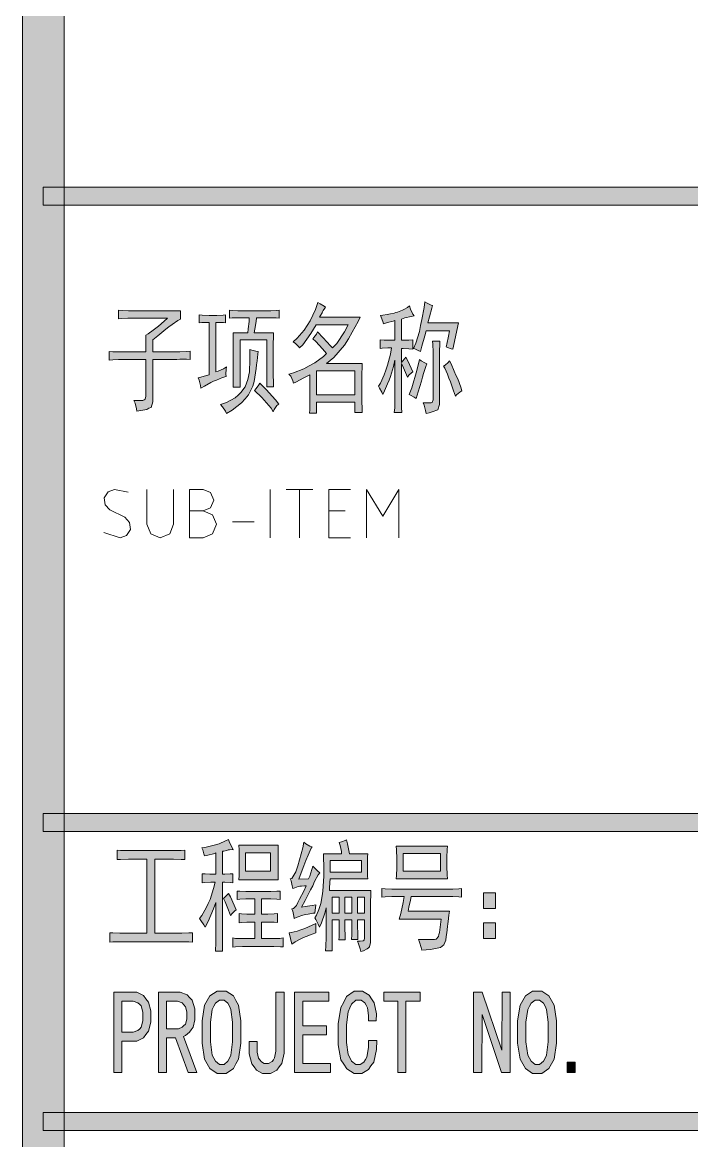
# Model space of a CAD drawing. Header units: millimetres. Extents: x -30643 to 86172, y -19411 to 63186.
# Drawn here: x 77279 to 79478, y -11204 to -7528 of the extents above; entities that cross this region are included whole.
import ezdxf

# ---------------------------------------------------------------- set-up
doc = ezdxf.new("R2010")
doc.units = ezdxf.units.MM

msp = doc.modelspace()

# ---------------------------------------------------------------- hatches: boundary and pattern name
h = msp.add_hatch(color=0)
h.dxf.hatch_style = 2
h.paths.add_polyline_path([(77415.8, -17443.9), (77278.6, -17443.9), (77278.6, 61219), (77415.8, 61219)])
h = msp.add_hatch(color=0)
h.dxf.hatch_style = 2
h.paths.add_polyline_path([(77346.8, -8128.6), (77346.8, -8069.5), (84204.9, -8069.5), (84204.9, -8128.6)])
h = msp.add_hatch(color=0)
h.paths.add_polyline_path([(78275, -8463.5), (78272.2, -8467.1), (78267.2, -8474.8), (78265.1, -8479), (78263.7, -8482.5), (78258.8, -8491.7), (78255.3, -8497.3), (78389, -8497.3), (78381.9, -8511.4), (78362.2, -8546.6), (78350.3, -8567.7), (78337.6, -8588.8), (78301.7, -8629.6), (78278.5, -8648.6), (78395.3, -8648.6), (78395.3, -8659.9), (78394.6, -8683.8), (78394.6, -8696.5), (78394.6, -8759.8), (78394.6, -8773.2), (78395.3, -8798.5), (78395.3, -8810.4), (78371.4, -8810.4), (78371.4, -8776.7), (78245.4, -8776.7), (78245.4, -8811.9), (78222.2, -8811.9), (78222.9, -8801.3), (78222.9, -8776.7), (78222.9, -8762.6), (78222.9, -8685.9), (78203.9, -8696.5), (78177.2, -8710.5), (78170.1, -8713.3), (78167.3, -8705.6), (78160.3, -8690.8), (78154.6, -8683.8), (78170.1, -8680.3), (78203.2, -8666.2), (78221.5, -8656.3), (78239.8, -8646.5), (78267.9, -8626.1), (78277.8, -8616.2), (78265.1, -8600.8), (78242.6, -8576.8), (78232.8, -8568.4), (78236.3, -8563.5), (78244.7, -8552.2), (78248.9, -8545.2), (78267.2, -8564.9), (78291.2, -8591.6), (78297.5, -8597.9), (78311.6, -8583.2), (78337.6, -8545.2), (78349.6, -8521.9), (78244, -8521.9), (78226.4, -8550.1), (78199.7, -8587.4), (78189.8, -8597.9), (78186.3, -8593), (78175.8, -8583.2), (78168.7, -8577.5), (78182.1, -8566.3), (78204.6, -8539.5), (78214.5, -8524.1), (78224.3, -8509.3), (78241.9, -8471.3), (78249.6, -8448.1), (78257.4, -8453), (78270, -8460.7)])
h.paths.add_polyline_path([(78371.4, -8752), (78371.4, -8673.2), (78245.4, -8673.2), (78245.4, -8752)])
h = msp.add_hatch(color=0)
h.dxf.hatch_style = 2
h.paths.add_polyline_path([(78626.8, -8458.6), (78624, -8467.1), (78616.3, -8495.9), (78610.6, -8515.6), (78712, -8515.6), (78693, -8602.2), (78687.3, -8600.8), (78676.1, -8596.5), (78671.1, -8594.4), (78673.3, -8585.3), (78678.9, -8559.2), (78681.7, -8542.3), (78605, -8542.3), (78600.8, -8558.5), (78591.6, -8592.3), (78586.7, -8609.9), (78579.7, -8606.4), (78568.4, -8600.8), (78563.5, -8599.3), (78571.2, -8581.8), (78583.2, -8543.8), (78587.4, -8524.1), (78591.6, -8504.3), (78598.7, -8465.6), (78601.5, -8446.6), (78609.2, -8450.9), (78621.9, -8457.2)])
h = msp.add_hatch(color=0)
h.dxf.hatch_style = 2
h.paths.add_polyline_path([(77644.5, -8770.3), (77657.8, -8771), (77674.7, -8770.3), (77678.3, -8768.2), (77681.8, -8766.1), (77684.6, -8756.3), (77684.6, -8748.5), (77684.6, -8635.9), (77603, -8635.9), (77594.5, -8635.9), (77575.5, -8636.6), (77564.3, -8638), (77564.3, -8609.9), (77575.5, -8610.6), (77594.5, -8611.3), (77603, -8611.3), (77684.6, -8611.3), (77684.6, -8599.3), (77684.6, -8571.2), (77683.9, -8555.7), (77691.6, -8551.5), (77708.5, -8539.5), (77717, -8532.5), (77725.4, -8526.2), (77744.4, -8510), (77755.7, -8500.1), (77637.4, -8500.1), (77625.5, -8500.1), (77603.7, -8500.8), (77594.5, -8502.2), (77594.5, -8474.1), (77606.5, -8474.8), (77626.9, -8475.5), (77635.3, -8475.5), (77798.6, -8475.5), (77798.6, -8503.6), (77789.4, -8507.9), (77770.4, -8520.5), (77759.9, -8528.3), (77750, -8536), (77724, -8557.8), (77707.8, -8571.2), (77707.8, -8611.3), (77785.9, -8611.3), (77795.8, -8611.3), (77817.6, -8609.9), (77829.5, -8608.5), (77829.5, -8635.9), (77817.6, -8635.2), (77795.8, -8635.2), (77785.9, -8635.9), (77707.8, -8635.9), (77707.8, -8759.8), (77707.8, -8775.3), (77701.5, -8793.6), (77694.4, -8796.4), (77688.1, -8799.9), (77668.4, -8804.1), (77655, -8806.2), (77653.6, -8797.8), (77648.7, -8779.5)])
h = msp.add_hatch(color=0)
h.dxf.hatch_style = 2
h.paths.add_polyline_path([(77947.8, -8691.5), (77936.5, -8695.7), (77916.1, -8703.5), (77906.9, -8707.7), (77897.8, -8711.9), (77877.4, -8723.2), (77865.4, -8730.2), (77864, -8721.1), (77859.8, -8704.2), (77856.3, -8696.5), (77865.4, -8694.3), (77883.7, -8688.7), (77892.2, -8685.9), (77892.2, -8514.2), (77884.4, -8514.2), (77868.2, -8514.9), (77859.8, -8515.6), (77859.8, -8489.6), (77869.7, -8490.3), (77892.2, -8491), (77904.8, -8491), (77917.5, -8491), (77938.6, -8490.3), (77946.4, -8489.6), (77946.4, -8515.6), (77940, -8514.9), (77923.8, -8514.2), (77914, -8514.2), (77914, -8676), (77921.7, -8673.9), (77939.3, -8666.2), (77949.2, -8660.6), (77947.8, -8668.3), (77947.1, -8683.8)])
h = msp.add_hatch(color=0)
h.dxf.hatch_style = 2
h.paths.add_polyline_path([(78085.7, -8475.5), (78094.8, -8475.5), (78113.1, -8474.8), (78122.3, -8474.1), (78122.3, -8500.1), (78113.1, -8499.4), (78094.8, -8498.7), (78085.7, -8498.7), (78048.4, -8498.7), (78047, -8511.4), (78042.8, -8536), (78039.9, -8548), (78104, -8548), (78103.3, -8559.9), (78102.6, -8585.3), (78102.6, -8599.3), (78102.6, -8676), (78102.6, -8686.6), (78103.3, -8711.2), (78104, -8726), (78082.2, -8726), (78082.2, -8571.2), (77994.2, -8571.2), (77994.2, -8727.4), (77971, -8727.4), (77971.7, -8713.3), (77971.7, -8688.7), (77971.7, -8678.2), (77971.7, -8599.3), (77971.7, -8587.4), (77971.7, -8562), (77971, -8548), (78019.5, -8548), (78020.9, -8535.3), (78023.8, -8510.7), (78023.8, -8498.7), (77994.9, -8498.7), (77986.5, -8498.7), (77968.2, -8499.4), (77959, -8500.1), (77959, -8474.1), (77968.2, -8474.8), (77986.5, -8475.5), (77994.9, -8475.5)])
h = msp.add_hatch(color=0)
h.dxf.hatch_style = 2
h.paths.add_polyline_path([(78448.8, -8723.9), (78455.1, -8713.3), (78467.1, -8686.6), (78473.4, -8671.1), (78479, -8654.9), (78488.2, -8618.3), (78491.7, -8597.9), (78479.7, -8597.9), (78460.7, -8598.6), (78454.4, -8599.3), (78454.4, -8571.2), (78467.1, -8571.9), (78491.7, -8572.6), (78503, -8572.6), (78503, -8507.9), (78497.3, -8510), (78478.3, -8514.9), (78465, -8519.1), (78462.9, -8510.7), (78457.9, -8496.6), (78455.8, -8491), (78463.6, -8490.3), (78476.9, -8488.2), (78482.6, -8487.5), (78488.2, -8486.1), (78500.2, -8483.2), (78505.8, -8481.8), (78511.4, -8480.4), (78522.7, -8476.2), (78527.6, -8474.1), (78532.5, -8472), (78544.5, -8464.9), (78550.8, -8460), (78554.3, -8470.6), (78562.1, -8486.8), (78565.6, -8492.4), (78555.7, -8494.5), (78535.3, -8499.4), (78524.1, -8503.6), (78524.1, -8572.6), (78530.4, -8572.6), (78548.7, -8571.9), (78561.4, -8571.2), (78561.4, -8602.2), (78548.7, -8600.8), (78530.4, -8599.3), (78524.1, -8599.3), (78524.1, -8645.8), (78527.6, -8641.6), (78535.3, -8633.1), (78538.9, -8628.2), (78545.2, -8640.2), (78555.7, -8664.1), (78561.4, -8676), (78557.1, -8679.6), (78548.7, -8688), (78543.8, -8693.6), (78538.1, -8678.2), (78528.3, -8655.6), (78524.1, -8648.6), (78524.1, -8762.6), (78524.1, -8770.3), (78524.8, -8794.3), (78525.5, -8810.4), (78500.9, -8810.4), (78502.3, -8795), (78503, -8771), (78503, -8762.6), (78503, -8638), (78498, -8659.2), (78488.2, -8692.2), (78484, -8704.2), (78479, -8715.5), (78468.5, -8738.7), (78462.9, -8750.6), (78459.3, -8743.6), (78452.3, -8730.2)])
h = msp.add_hatch(color=0)
h.dxf.hatch_style = 2
h.paths.add_polyline_path([(78650, -8576.1), (78650, -8583.9), (78649.3, -8610.6), (78649.3, -8630.3), (78649.3, -8768.9), (78649.3, -8783.7), (78643.7, -8801.3), (78637.4, -8803.4), (78631.7, -8806.2), (78615.6, -8811.2), (78605, -8814), (78603.6, -8803.4), (78598.7, -8785.8), (78595.9, -8778.1), (78605.7, -8778.8), (78619.1, -8778.8), (78621.9, -8778.1), (78625.4, -8777.4), (78628.2, -8768.2), (78628.2, -8759.8), (78628.2, -8630.3), (78628.2, -8612), (78627.5, -8585.3), (78626.8, -8576.1)])
h = msp.add_hatch(color=0)
h.dxf.hatch_style = 2
h.paths.add_polyline_path([(78053.3, -8609.9), (78051.9, -8619), (78049.8, -8640.9), (78048.4, -8653.5), (78047, -8665.5), (78042.8, -8693.6), (78039.9, -8708.4), (78036.4, -8723.9), (78021.6, -8752), (78010.4, -8765.4), (77998.4, -8778.1), (77968.2, -8802), (77949.2, -8814), (77945.7, -8806.2), (77936.5, -8791.4), (77930.2, -8784.4), (77949.2, -8777.4), (77978, -8761.9), (77987.9, -8753.4), (77997, -8745), (78011.1, -8725.3), (78015.3, -8713.3), (78019.5, -8702.1), (78024.5, -8676.7), (78025.2, -8663.4), (78025.9, -8650), (78026.6, -8619.8), (78026.6, -8603.6), (78032.2, -8605.7), (78045.6, -8608.5)])
h = msp.add_hatch(color=0)
h.dxf.hatch_style = 2
h.paths.add_polyline_path([(78607.8, -8650), (78604.3, -8659.2), (78597.3, -8681.7), (78593.7, -8694.3), (78590.2, -8707), (78579.7, -8742.2), (78572.6, -8764), (78565.6, -8759.8), (78554.3, -8752.7), (78549.4, -8750.6), (78558.6, -8728.8), (78575.4, -8671.8), (78583.2, -8635.9), (78588.8, -8640.2), (78600.8, -8647.2)])
h = msp.add_hatch(color=0)
h.dxf.hatch_style = 2
h.paths.add_polyline_path([(78682.4, -8640.9), (78687.3, -8650.7), (78697.9, -8673.9), (78703.5, -8687.3), (78709.1, -8700), (78719, -8726.7), (78723.2, -8739.4), (78716.2, -8743.6), (78705.6, -8752), (78701.4, -8756.3), (78695.8, -8739.4), (78685.2, -8709.8), (78680.3, -8697.2), (78676.1, -8684.5), (78666.9, -8664.8), (78662.7, -8657.7), (78668.3, -8654.2), (78678.2, -8645.8)])
h = msp.add_hatch(color=0)
h.dxf.hatch_style = 2
h.paths.add_polyline_path([(78058.9, -8713.3), (78079.3, -8734.5), (78110.3, -8768.9), (78121.6, -8783), (78115.2, -8787.2), (78106.1, -8799.9), (78102.6, -8807.6), (78096.2, -8795.7), (78066, -8761.2), (78041.4, -8738), (78047, -8730.9), (78056.1, -8719)])
h = msp.add_hatch(color=0)
h.dxf.hatch_style = 2
h.paths.add_polyline_path([(84204.9, -10128.4), (84204.9, -10187.5), (77346.8, -10187.5), (77346.8, -10128.4)])
h = msp.add_hatch(color=0)
h.dxf.hatch_style = 2
h.paths.add_polyline_path([(77868.2, -10241), (77878.1, -10239.6), (77900.6, -10234.7), (77913.3, -10231.2), (77925.2, -10227.7), (77946.4, -10218.5), (77955.5, -10213.6), (77959, -10223.4), (77967.5, -10240.3), (77971.7, -10247.4), (77967.5, -10246.7), (77959, -10247.4), (77954.8, -10248.1), (77950.6, -10249.5), (77940.7, -10251.6), (77935.8, -10252.3), (77935.8, -10327.6), (77943.5, -10327.6), (77961.1, -10326.9), (77970.3, -10326.2), (77970.3, -10355.7), (77961.1, -10355), (77943.5, -10353.6), (77935.8, -10353.6), (77935.8, -10489.4), (77935.8, -10507), (77936.5, -10552.1), (77936.5, -10580.9), (77913.3, -10580.9), (77914, -10552.1), (77914.7, -10507.7), (77914.7, -10491.5), (77914.7, -10420.5), (77906.9, -10441.6), (77888.7, -10483.1), (77878.8, -10502.1), (77874.6, -10494.4), (77865.4, -10480.3), (77860.5, -10473.9), (77868.2, -10463.4), (77883, -10438.8), (77889.4, -10424.7), (77895.7, -10411.3), (77906.9, -10375.4), (77912.6, -10353.6), (77897.8, -10353.6), (77876.7, -10355), (77869.7, -10355.7), (77869.7, -10326.2), (77879.5, -10326.9), (77894.3, -10327.6), (77898.5, -10327.6), (77914.7, -10327.6), (77914.7, -10257.9), (77906.9, -10260.7), (77887.9, -10265), (77876.7, -10267.8), (77874.6, -10260.7), (77871.1, -10247.4)])
h = msp.add_hatch(color=0)
h.paths.add_polyline_path([(78343.9, -10215), (78346.7, -10227.7), (78351, -10250.2), (78353.8, -10261.4), (78413.6, -10261.4), (78412.9, -10270.6), (78412.2, -10291.7), (78412.2, -10303), (78412.2, -10314.2), (78412.9, -10334.6), (78413.6, -10343.1), (78289.8, -10343.1), (78289, -10355), (78288.3, -10374), (78287.6, -10381.8), (78424.2, -10381.8), (78423.4, -10393.7), (78422.7, -10420.5), (78422.7, -10433.8), (78422.7, -10540.8), (78422.7, -10552.1), (78419.2, -10566.8), (78415.7, -10569.6), (78411.5, -10573.2), (78399.5, -10579.5), (78390.4, -10582.3), (78389, -10573.2), (78383.3, -10556.3), (78379.8, -10548.5), (78388.3, -10548.5), (78398.1, -10547.1), (78401.6, -10545), (78403, -10536.6), (78403, -10529.5), (78403, -10477.5), (78379.8, -10477.5), (78379.8, -10494.4), (78380.5, -10526.7), (78381.2, -10542.2), (78360.1, -10542.2), (78360.8, -10526.7), (78361.5, -10494.4), (78361.5, -10477.5), (78338.3, -10477.5), (78338.3, -10501.4), (78339, -10534.5), (78339.7, -10543.6), (78318.6, -10543.6), (78319.3, -10534.5), (78320, -10501.4), (78320, -10477.5), (78296.8, -10477.5), (78296.8, -10579.5), (78275, -10579.5), (78275.7, -10564.7), (78277.1, -10535.9), (78277.1, -10521.8), (78277.1, -10438.8), (78272.2, -10455.6), (78261.6, -10487.3), (78255.3, -10502.1), (78251, -10492.2), (78243.3, -10476.8), (78239.8, -10471.1), (78245.4, -10462), (78253.2, -10443.7), (78256, -10433.8), (78259.5, -10424.7), (78263.7, -10399.4), (78265.8, -10383.2), (78267.2, -10367), (78269.3, -10334.6), (78269.3, -10318.4), (78269.3, -10302.2), (78268.6, -10273.4), (78267.9, -10261.4), (78327.7, -10261.4), (78327, -10253), (78322.8, -10234), (78320, -10224.1), (78327.7, -10222), (78339.7, -10217.1)])
h.paths.add_polyline_path([(78393.2, -10321.2), (78393.2, -10283.2), (78289.8, -10283.2), (78289.8, -10321.2)])
h.paths.add_polyline_path([(78361.5, -10455.6), (78361.5, -10403.6), (78338.3, -10403.6), (78338.3, -10455.6)])
h.paths.add_polyline_path([(78403, -10455.6), (78403, -10403.6), (78379.8, -10403.6), (78379.8, -10455.6)])
h.paths.add_polyline_path([(78320, -10455.6), (78320, -10403.6), (78296.8, -10403.6), (78296.8, -10455.6)])
h = msp.add_hatch(color=0)
h.dxf.hatch_style = 2
h.paths.add_polyline_path([(77760.6, -10250.2), (77774.7, -10250.2), (77800, -10249.5), (77812, -10248.8), (77812, -10279.7), (77800, -10279), (77774.7, -10278.3), (77760.6, -10278.3), (77713.4, -10278.3), (77713.4, -10521.8), (77788.7, -10521.8), (77802.1, -10521.8), (77826, -10521.1), (77837.3, -10520.4), (77837.3, -10551.3), (77826, -10550.6), (77802.8, -10549.9), (77789.4, -10549.9), (77610, -10549.9), (77597.3, -10549.9), (77575.5, -10550.6), (77566.4, -10551.3), (77566.4, -10520.4), (77576.2, -10521.1), (77598.7, -10521.8), (77611.4, -10521.8), (77688.1, -10521.8), (77688.1, -10278.3), (77641.7, -10278.3), (77626.9, -10278.3), (77600.8, -10279), (77589.6, -10279.7), (77589.6, -10248.8), (77600.8, -10249.5), (77626.9, -10250.2), (77641.7, -10250.2)])
h = msp.add_hatch(color=0)
h.paths.add_polyline_path([(78119.5, -10231.9), (78118.8, -10248.8), (78118.8, -10279.7), (78118.8, -10293.8), (78118.8, -10307.2), (78118.8, -10333.2), (78119.5, -10345.9), (77990, -10345.9), (77990.7, -10331.8), (77991.4, -10303.7), (77991.4, -10290.3), (77991.4, -10277.6), (77990.7, -10248.1), (77990, -10231.9)])
h.paths.add_polyline_path([(78094.1, -10318.4), (78094.1, -10257.9), (78011.8, -10257.9), (78011.8, -10318.4)])
h = msp.add_hatch(color=0)
h.dxf.hatch_style = 2
h.paths.add_polyline_path([(78230.6, -10238.2), (78227.1, -10242.4), (78217.3, -10265), (78210.2, -10283.2), (78203.9, -10300.8), (78191.9, -10331.8), (78187, -10344.5), (78219.4, -10343.1), (78222.9, -10333.9), (78229.9, -10312.8), (78233.5, -10301.5), (78238.4, -10307.2), (78249.6, -10317.7), (78256, -10323.4), (78251, -10329.7), (78239.1, -10351.5), (78232.8, -10365.6), (78225.7, -10379.7), (78207.4, -10414.8), (78196.2, -10435.9), (78208.1, -10433.8), (78231.3, -10430.3), (78242.6, -10428.2), (78239.8, -10455.6), (78233.5, -10456.4), (78217.3, -10459.2), (78208.8, -10460.6), (78200.4, -10462), (78181.4, -10469), (78171.5, -10473.9), (78170.8, -10465.5), (78167.3, -10449.3), (78164.5, -10441.6), (78169.4, -10440.9), (78179.3, -10430.3), (78184.2, -10420.5), (78189.8, -10409.9), (78203.2, -10383.2), (78210.9, -10366.3), (78206, -10366.3), (78195.5, -10367), (78190.5, -10367.7), (78184.9, -10368.4), (78173.6, -10372.6), (78167.3, -10375.4), (78165.2, -10366.3), (78161.7, -10350.1), (78158.9, -10343.1), (78164.5, -10341.7), (78177.2, -10320.5), (78183.5, -10300.8), (78189.8, -10281.1), (78199.7, -10241.7), (78203.2, -10222.7), (78210.2, -10228.4), (78223.6, -10236.1)])
h = msp.add_hatch(color=0)
h.paths.add_polyline_path([(78675.4, -10235.4), (78674.7, -10246.7), (78674, -10272.7), (78674, -10287.5), (78674, -10302.2), (78674.7, -10329.7), (78675.4, -10343.1), (78507.2, -10343.1), (78507.9, -10332.5), (78508.6, -10307.2), (78508.6, -10292.4), (78508.6, -10276.9), (78507.9, -10248.1), (78507.2, -10235.4)])
h.paths.add_polyline_path([(78652.1, -10318.4), (78652.1, -10260), (78530.4, -10260), (78530.4, -10318.4)])
h = msp.add_hatch(color=0)
h.dxf.hatch_style = 2
h.paths.add_polyline_path([(77956.2, -10390.9), (77962.5, -10402.2), (77974.5, -10429.6), (77980.8, -10445.1), (77977.3, -10447.9), (77968.2, -10457.1), (77962.5, -10463.4), (77956.2, -10446.5), (77944.9, -10419.1), (77939.3, -10407.8), (77942.8, -10404.3), (77951.3, -10395.8)])
h = msp.add_hatch(color=0)
h.dxf.hatch_style = 2
h.paths.add_polyline_path([(78086.4, -10384.6), (78095.5, -10384.6), (78115.2, -10383.9), (78125.8, -10383.2), (78125.8, -10411.3), (78115.2, -10409.9), (78095.5, -10409.2), (78086.4, -10409.2), (78063.9, -10409.2), (78063.9, -10459.2), (78076.5, -10459.2), (78085.7, -10459.2), (78106.1, -10457.8), (78117.3, -10457.1), (78117.3, -10486.6), (78106.1, -10485.9), (78087.1, -10485.2), (78080.1, -10485.2), (78063.9, -10485.2), (78063.9, -10539.4), (78092, -10539.4), (78102.6, -10539.4), (78124.4, -10538.7), (78135.6, -10537.3), (78135.6, -10566.8), (78126.5, -10566.1), (78104.7, -10565.4), (78092, -10565.4), (78014.6, -10565.4), (78001.9, -10565.4), (77979.4, -10566.8), (77970.3, -10568.2), (77970.3, -10537.3), (77979.4, -10538.7), (78001.9, -10539.4), (78014.6, -10539.4), (78042.1, -10539.4), (78042.1, -10485.2), (78025.9, -10485.2), (78016.7, -10485.2), (77999.1, -10486.6), (77991.4, -10488), (77991.4, -10457.1), (77999.1, -10457.8), (78016.7, -10459.2), (78025.9, -10459.2), (78042.1, -10459.2), (78042.1, -10409.2), (78023.8, -10409.2), (78013.2, -10409.2), (77993.5, -10409.9), (77984.4, -10411.3), (77984.4, -10383.2), (77993.5, -10383.9), (78013.2, -10384.6), (78023.8, -10384.6)])
h = msp.add_hatch(color=0)
h.dxf.hatch_style = 2
h.paths.add_polyline_path([(78682.4, -10376.8), (78693, -10376.8), (78712.7, -10376.1), (78721.8, -10375.4), (78721.8, -10403.6), (78712.7, -10402.2), (78693, -10401.5), (78682.4, -10401.5), (78555.7, -10401.5), (78553.6, -10412.7), (78548.7, -10436.6), (78545.9, -10449.3), (78682.4, -10449.3), (78680.3, -10462), (78678.2, -10483.1), (78676.8, -10491.5), (78676.1, -10500), (78673.3, -10520.4), (78671.8, -10532.4), (78670.4, -10544.3), (78663.4, -10560.5), (78657.8, -10564.7), (78652.8, -10568.9), (78619.8, -10575.3), (78591.6, -10577.4), (78589.5, -10568.9), (78583.9, -10551.3), (78580.4, -10542.2), (78601.5, -10542.9), (78627.5, -10542.9), (78633.1, -10542.2), (78638.8, -10541.5), (78645.8, -10533.1), (78647.2, -10526), (78649.3, -10519), (78652.8, -10493.6), (78654.3, -10476.1), (78517, -10476.1), (78522, -10457.1), (78529.7, -10420.5), (78533.2, -10401.5), (78505.1, -10401.5), (78493.1, -10401.5), (78470.6, -10402.2), (78460, -10403.6), (78460, -10375.4), (78470.6, -10376.1), (78493.1, -10376.8), (78505.1, -10376.8)])
h = msp.add_hatch(color=0)
h.dxf.hatch_style = 2
h.paths.add_polyline_path([(78794.3, -10389.5), (78833, -10389.5), (78833, -10440.2), (78794.3, -10440.2)])
h = msp.add_hatch(color=0)
h.dxf.hatch_style = 2
h.paths.add_polyline_path([(78243.3, -10489.4), (78242.6, -10497.9), (78242.6, -10513.4), (78243.3, -10520.4), (78231.3, -10524.6), (78210.9, -10532.4), (78202.5, -10535.9), (78194, -10540.1), (78175.1, -10550.6), (78164.5, -10557.7), (78155.3, -10520.4), (78162.4, -10519.7), (78182.1, -10514.8), (78194, -10510.5), (78206.7, -10506.3), (78231.3, -10495.8)])
h = msp.add_hatch(color=0)
h.dxf.hatch_style = 2
h.paths.add_polyline_path([(78794.3, -10488), (78833, -10488), (78833, -10539.4), (78794.3, -10539.4)])
h = msp.add_hatch(color=0)
h.paths.add_polyline_path([(77700.8, -10796.2), (77700.8, -10814.5), (77693, -10844.1), (77684.6, -10854.6), (77676.8, -10865.2), (77654.3, -10876.4), (77639.6, -10876.4), (77605.8, -10876.4), (77605.8, -10979.9), (77579, -10979.9), (77579, -10716), (77639.6, -10716), (77654.3, -10716), (77676.8, -10726.6), (77684.6, -10737.1), (77693, -10748.4), (77700.8, -10777.2)])
h.paths.add_polyline_path([(77674, -10796.2), (77674, -10781.5), (77669.1, -10761), (77664.2, -10756.1), (77658.5, -10750.5), (77643.1, -10744.9), (77632.5, -10744.9), (77605.8, -10744.9), (77605.8, -10846.9), (77632.5, -10846.9), (77643.1, -10846.9), (77658.5, -10841.3), (77664.2, -10836.3), (77669.1, -10830.7), (77674, -10810.3)])
h = msp.add_hatch(color=0)
h.paths.add_polyline_path([(77851.4, -10979.9), (77823.9, -10979.9), (77781.7, -10865.2), (77752.1, -10865.2), (77752.1, -10979.9), (77725.4, -10979.9), (77725.4, -10716), (77783.1, -10716), (77797.2, -10716), (77819.7, -10724.5), (77828.1, -10733.6), (77836.6, -10742), (77845.7, -10770.9), (77845.7, -10791.3), (77845.7, -10806.8), (77840.1, -10830.7), (77833.8, -10839.2), (77828.1, -10847.6), (77814.8, -10858.2), (77807.7, -10861)])
h.paths.add_polyline_path([(77819, -10791.3), (77819, -10780.7), (77814.1, -10763.9), (77809.1, -10757.5), (77804.2, -10751.2), (77788, -10744.9), (77777.5, -10744.9), (77752.1, -10744.9), (77752.1, -10836.3), (77784.5, -10836.3), (77791.5, -10836.3), (77803.5, -10830.7), (77808.4, -10825.8), (77814.1, -10820.9), (77819, -10804)])
h = msp.add_hatch(color=0)
h.paths.add_polyline_path([(77997, -10846.9), (77997, -10882.8), (77988.6, -10935.6), (77980.1, -10951), (77972.4, -10966.5), (77948.5, -10982.7), (77933.7, -10982.7), (77918.2, -10982.7), (77895, -10966.5), (77885.8, -10951), (77877.4, -10935.6), (77869, -10882.8), (77869, -10846.9), (77869, -10810.3), (77877.4, -10758.9), (77885.8, -10743.5), (77895, -10728), (77918.2, -10712.5), (77933.7, -10712.5), (77948.5, -10712.5), (77972.4, -10728), (77980.1, -10743.5), (77988.6, -10758.9), (77997, -10810.3)])
h.paths.add_polyline_path([(77969.6, -10846.9), (77969.6, -10814.5), (77963.9, -10772.3), (77959, -10761.7), (77954.1, -10751.9), (77941.4, -10742), (77933.7, -10742), (77925.9, -10742), (77913.3, -10751.9), (77907.7, -10761.7), (77902, -10772.3), (77896.4, -10814.5), (77896.4, -10846.9), (77896.4, -10879.3), (77902, -10922.2), (77907.7, -10932.7), (77913.3, -10942.6), (77925.9, -10953.2), (77933.7, -10953.2), (77941.4, -10953.2), (77954.1, -10942.6), (77959, -10932.7), (77963.9, -10922.2), (77969.6, -10879.3)])
h = msp.add_hatch(color=0)
h.dxf.hatch_style = 2
h.paths.add_polyline_path([(78138.5, -10891.9), (78138.5, -10915.9), (78130.7, -10950.3), (78123, -10960.9), (78115.2, -10972.1), (78094.1, -10982.7), (78080.8, -10982.7), (78068.1, -10982.7), (78048.4, -10972.1), (78039.9, -10961.6), (78032.2, -10951.7), (78023.8, -10918), (78023.8, -10894.7), (78023.8, -10877.9), (78050.5, -10877.9), (78050.5, -10899.7), (78050.5, -10913), (78054.7, -10932.7), (78058.9, -10938.4), (78063.9, -10944.7), (78073.7, -10950.3), (78079.3, -10950.3), (78087.8, -10950.3), (78099.8, -10944), (78104, -10937.7), (78107.5, -10932), (78111.7, -10909.5), (78111.7, -10893.3), (78111.7, -10716), (78138.5, -10716)])
h = msp.add_hatch(color=0)
h.dxf.hatch_style = 2
h.paths.add_polyline_path([(78291.2, -10979.9), (78172.9, -10979.9), (78172.9, -10716), (78285.5, -10716), (78285.5, -10744.9), (78199.7, -10744.9), (78199.7, -10826.5), (78278.5, -10826.5), (78278.5, -10856), (78199.7, -10856), (78199.7, -10950.3), (78291.2, -10950.3)])
h = msp.add_hatch(color=0)
h.dxf.hatch_style = 2
h.paths.add_polyline_path([(78443.2, -10874.3), (78442.4, -10903.9), (78433.3, -10945.4), (78424.2, -10958.1), (78415.7, -10970), (78394.6, -10982.7), (78382.6, -10982.7), (78368.6, -10982.7), (78345.3, -10967.9), (78335.5, -10952.4), (78325.6, -10937.7), (78315.8, -10889.1), (78315.8, -10856), (78315.8, -10820.2), (78324.9, -10766), (78334.8, -10748.4), (78343.9, -10730.1), (78368.6, -10712.5), (78384, -10712.5), (78396.7, -10712.5), (78417.8, -10725.2), (78426.3, -10737.8), (78434.7, -10750.5), (78442.4, -10786.4), (78441.7, -10809.6), (78416.4, -10809.6), (78416.4, -10792.7), (78412.2, -10767.4), (78408, -10758.9), (78404.4, -10750.5), (78391.8, -10742), (78384, -10742), (78374.9, -10742), (78360.1, -10754.7), (78354.5, -10767.4), (78348.9, -10780), (78343.2, -10823), (78343.2, -10853.2), (78343.2, -10880.7), (78348.9, -10920.1), (78354.5, -10930.6), (78360.1, -10941.9), (78374.2, -10953.2), (78382.6, -10953.2), (78389, -10953.2), (78400.9, -10945.4), (78405.9, -10937), (78410.8, -10929.2), (78416.4, -10897.6), (78416.4, -10874.3)])
h = msp.add_hatch(color=0)
h.dxf.hatch_style = 2
h.paths.add_polyline_path([(78585.3, -10744.9), (78538.9, -10744.9), (78538.9, -10979.9), (78512.1, -10979.9), (78512.1, -10744.9), (78466.4, -10744.9), (78466.4, -10716), (78585.3, -10716)])
h = msp.add_hatch(color=0)
h.dxf.hatch_style = 2
h.paths.add_polyline_path([(78881.5, -10979.9), (78852.7, -10979.9), (78789.4, -10788.5), (78788, -10979.9), (78761.2, -10979.9), (78761.2, -10716), (78790.1, -10716), (78854.1, -10906.7), (78854.8, -10716), (78881.5, -10716)])
h = msp.add_hatch(color=0)
h.paths.add_polyline_path([(79034.2, -10846.9), (79034.2, -10882.8), (79025.8, -10935.6), (79017.4, -10951), (79008.9, -10966.5), (78985.7, -10982.7), (78970.9, -10982.7), (78955.4, -10982.7), (78932.2, -10966.5), (78923.1, -10951), (78914.6, -10935.6), (78906.2, -10882.8), (78906.2, -10846.9), (78906.2, -10810.3), (78914.6, -10758.9), (78923.1, -10743.5), (78932.2, -10728), (78955.4, -10712.5), (78970.9, -10712.5), (78985.7, -10712.5), (79008.9, -10728), (79017.4, -10743.5), (79025.8, -10758.9), (79034.2, -10810.3)])
h.paths.add_polyline_path([(79006.8, -10846.9), (79006.8, -10814.5), (79001.2, -10772.3), (78996.2, -10761.7), (78991.3, -10751.9), (78977.9, -10742), (78970.9, -10742), (78963.2, -10742), (78950.5, -10751.9), (78944.9, -10761.7), (78939.2, -10772.3), (78933.6, -10814.5), (78933.6, -10846.9), (78933.6, -10879.3), (78939.2, -10922.2), (78944.9, -10932.7), (78950.5, -10942.6), (78963.2, -10953.2), (78970.9, -10953.2), (78977.9, -10953.2), (78991.3, -10942.6), (78996.2, -10932.7), (79001.2, -10922.2), (79006.8, -10879.3)])
h = msp.add_hatch(color=0)
h.dxf.hatch_style = 2
h.paths.add_polyline_path([(79095.5, -10979.9), (79069.4, -10979.9), (79069.4, -10945.4), (79095.5, -10945.4)])
h = msp.add_hatch(color=0)
h.dxf.hatch_style = 2
h.paths.add_polyline_path([(84204.9, -11110.8), (84204.9, -11169.9), (77346.8, -11169.9), (77346.8, -11110.8)])

# ---------------------------------------------------------------- linework, layer by layer
at = {"color": 0, "lineweight": 0}
for points in [[(77415.8, -17443.9), (77278.6, -17443.9), (77278.6, 61219), (77415.8, 61219)], [(77346.8, -8128.6), (77346.8, -8069.5), (84204.9, -8069.5), (84204.9, -8128.6)], [(78275, -8463.5), (78272.2, -8467.1), (78267.2, -8474.8), (78265.1, -8479), (78263.7, -8482.5), (78258.8, -8491.7), (78255.3, -8497.3), (78389, -8497.3), (78381.9, -8511.4), (78362.2, -8546.6), (78350.3, -8567.7), (78337.6, -8588.8), (78301.7, -8629.6), (78278.5, -8648.6), (78395.3, -8648.6), (78395.3, -8659.9), (78394.6, -8683.8), (78394.6, -8696.5), (78394.6, -8759.8), (78394.6, -8773.2), (78395.3, -8798.5), (78395.3, -8810.4), (78371.4, -8810.4), (78371.4, -8776.7), (78245.4, -8776.7), (78245.4, -8811.9), (78222.2, -8811.9), (78222.9, -8801.3), (78222.9, -8776.7), (78222.9, -8762.6), (78222.9, -8685.9), (78203.9, -8696.5), (78177.2, -8710.5), (78170.1, -8713.3), (78167.3, -8705.6), (78160.3, -8690.8), (78154.6, -8683.8), (78170.1, -8680.3), (78203.2, -8666.2), (78221.5, -8656.3), (78239.8, -8646.5), (78267.9, -8626.1), (78277.8, -8616.2), (78265.1, -8600.8), (78242.6, -8576.8), (78232.8, -8568.4), (78236.3, -8563.5), (78244.7, -8552.2), (78248.9, -8545.2), (78267.2, -8564.9), (78291.2, -8591.6), (78297.5, -8597.9), (78311.6, -8583.2), (78337.6, -8545.2), (78349.6, -8521.9), (78244, -8521.9), (78226.4, -8550.1), (78199.7, -8587.4), (78189.8, -8597.9), (78186.3, -8593), (78175.8, -8583.2), (78168.7, -8577.5), (78182.1, -8566.3), (78204.6, -8539.5), (78214.5, -8524.1), (78224.3, -8509.3), (78241.9, -8471.3), (78249.6, -8448.1), (78257.4, -8453), (78270, -8460.7)], [(78626.8, -8458.6), (78624, -8467.1), (78616.3, -8495.9), (78610.6, -8515.6), (78712, -8515.6), (78693, -8602.2), (78687.3, -8600.8), (78676.1, -8596.5), (78671.1, -8594.4), (78673.3, -8585.3), (78678.9, -8559.2), (78681.7, -8542.3), (78605, -8542.3), (78600.8, -8558.5), (78591.6, -8592.3), (78586.7, -8609.9), (78579.7, -8606.4), (78568.4, -8600.8), (78563.5, -8599.3), (78571.2, -8581.8), (78583.2, -8543.8), (78587.4, -8524.1), (78591.6, -8504.3), (78598.7, -8465.6), (78601.5, -8446.6), (78609.2, -8450.9), (78621.9, -8457.2)], [(77644.5, -8770.3), (77657.8, -8771), (77674.7, -8770.3), (77678.3, -8768.2), (77681.8, -8766.1), (77684.6, -8756.3), (77684.6, -8748.5), (77684.6, -8635.9), (77603, -8635.9), (77594.5, -8635.9), (77575.5, -8636.6), (77564.3, -8638), (77564.3, -8609.9), (77575.5, -8610.6), (77594.5, -8611.3), (77603, -8611.3), (77684.6, -8611.3), (77684.6, -8599.3), (77684.6, -8571.2), (77683.9, -8555.7), (77691.6, -8551.5), (77708.5, -8539.5), (77717, -8532.5), (77725.4, -8526.2), (77744.4, -8510), (77755.7, -8500.1), (77637.4, -8500.1), (77625.5, -8500.1), (77603.7, -8500.8), (77594.5, -8502.2), (77594.5, -8474.1), (77606.5, -8474.8), (77626.9, -8475.5), (77635.3, -8475.5), (77798.6, -8475.5), (77798.6, -8503.6), (77789.4, -8507.9), (77770.4, -8520.5), (77759.9, -8528.3), (77750, -8536), (77724, -8557.8), (77707.8, -8571.2), (77707.8, -8611.3), (77785.9, -8611.3), (77795.8, -8611.3), (77817.6, -8609.9), (77829.5, -8608.5), (77829.5, -8635.9), (77817.6, -8635.2), (77795.8, -8635.2), (77785.9, -8635.9), (77707.8, -8635.9), (77707.8, -8759.8), (77707.8, -8775.3), (77701.5, -8793.6), (77694.4, -8796.4), (77688.1, -8799.9), (77668.4, -8804.1), (77655, -8806.2), (77653.6, -8797.8), (77648.7, -8779.5)], [(77947.8, -8691.5), (77936.5, -8695.7), (77916.1, -8703.5), (77906.9, -8707.7), (77897.8, -8711.9), (77877.4, -8723.2), (77865.4, -8730.2), (77864, -8721.1), (77859.8, -8704.2), (77856.3, -8696.5), (77865.4, -8694.3), (77883.7, -8688.7), (77892.2, -8685.9), (77892.2, -8514.2), (77884.4, -8514.2), (77868.2, -8514.9), (77859.8, -8515.6), (77859.8, -8489.6), (77869.7, -8490.3), (77892.2, -8491), (77904.8, -8491), (77917.5, -8491), (77938.6, -8490.3), (77946.4, -8489.6), (77946.4, -8515.6), (77940, -8514.9), (77923.8, -8514.2), (77914, -8514.2), (77914, -8676), (77921.7, -8673.9), (77939.3, -8666.2), (77949.2, -8660.6), (77947.8, -8668.3), (77947.1, -8683.8)], [(78085.7, -8475.5), (78094.8, -8475.5), (78113.1, -8474.8), (78122.3, -8474.1), (78122.3, -8500.1), (78113.1, -8499.4), (78094.8, -8498.7), (78085.7, -8498.7), (78048.4, -8498.7), (78047, -8511.4), (78042.8, -8536), (78039.9, -8548), (78104, -8548), (78103.3, -8559.9), (78102.6, -8585.3), (78102.6, -8599.3), (78102.6, -8676), (78102.6, -8686.6), (78103.3, -8711.2), (78104, -8726), (78082.2, -8726), (78082.2, -8571.2), (77994.2, -8571.2), (77994.2, -8727.4), (77971, -8727.4), (77971.7, -8713.3), (77971.7, -8688.7), (77971.7, -8678.2), (77971.7, -8599.3), (77971.7, -8587.4), (77971.7, -8562), (77971, -8548), (78019.5, -8548), (78020.9, -8535.3), (78023.8, -8510.7), (78023.8, -8498.7), (77994.9, -8498.7), (77986.5, -8498.7), (77968.2, -8499.4), (77959, -8500.1), (77959, -8474.1), (77968.2, -8474.8), (77986.5, -8475.5), (77994.9, -8475.5)], [(78448.8, -8723.9), (78455.1, -8713.3), (78467.1, -8686.6), (78473.4, -8671.1), (78479, -8654.9), (78488.2, -8618.3), (78491.7, -8597.9), (78479.7, -8597.9), (78460.7, -8598.6), (78454.4, -8599.3), (78454.4, -8571.2), (78467.1, -8571.9), (78491.7, -8572.6), (78503, -8572.6), (78503, -8507.9), (78497.3, -8510), (78478.3, -8514.9), (78465, -8519.1), (78462.9, -8510.7), (78457.9, -8496.6), (78455.8, -8491), (78463.6, -8490.3), (78476.9, -8488.2), (78482.6, -8487.5), (78488.2, -8486.1), (78500.2, -8483.2), (78505.8, -8481.8), (78511.4, -8480.4), (78522.7, -8476.2), (78527.6, -8474.1), (78532.5, -8472), (78544.5, -8464.9), (78550.8, -8460), (78554.3, -8470.6), (78562.1, -8486.8), (78565.6, -8492.4), (78555.7, -8494.5), (78535.3, -8499.4), (78524.1, -8503.6), (78524.1, -8572.6), (78530.4, -8572.6), (78548.7, -8571.9), (78561.4, -8571.2), (78561.4, -8602.2), (78548.7, -8600.8), (78530.4, -8599.3), (78524.1, -8599.3), (78524.1, -8645.8), (78527.6, -8641.6), (78535.3, -8633.1), (78538.9, -8628.2), (78545.2, -8640.2), (78555.7, -8664.1), (78561.4, -8676), (78557.1, -8679.6), (78548.7, -8688), (78543.8, -8693.6), (78538.1, -8678.2), (78528.3, -8655.6), (78524.1, -8648.6), (78524.1, -8762.6), (78524.1, -8770.3), (78524.8, -8794.3), (78525.5, -8810.4), (78500.9, -8810.4), (78502.3, -8795), (78503, -8771), (78503, -8762.6), (78503, -8638), (78498, -8659.2), (78488.2, -8692.2), (78484, -8704.2), (78479, -8715.5), (78468.5, -8738.7), (78462.9, -8750.6), (78459.3, -8743.6), (78452.3, -8730.2)], [(78650, -8576.1), (78650, -8583.9), (78649.3, -8610.6), (78649.3, -8630.3), (78649.3, -8768.9), (78649.3, -8783.7), (78643.7, -8801.3), (78637.4, -8803.4), (78631.7, -8806.2), (78615.6, -8811.2), (78605, -8814), (78603.6, -8803.4), (78598.7, -8785.8), (78595.9, -8778.1), (78605.7, -8778.8), (78619.1, -8778.8), (78621.9, -8778.1), (78625.4, -8777.4), (78628.2, -8768.2), (78628.2, -8759.8), (78628.2, -8630.3), (78628.2, -8612), (78627.5, -8585.3), (78626.8, -8576.1)], [(78053.3, -8609.9), (78051.9, -8619), (78049.8, -8640.9), (78048.4, -8653.5), (78047, -8665.5), (78042.8, -8693.6), (78039.9, -8708.4), (78036.4, -8723.9), (78021.6, -8752), (78010.4, -8765.4), (77998.4, -8778.1), (77968.2, -8802), (77949.2, -8814), (77945.7, -8806.2), (77936.5, -8791.4), (77930.2, -8784.4), (77949.2, -8777.4), (77978, -8761.9), (77987.9, -8753.4), (77997, -8745), (78011.1, -8725.3), (78015.3, -8713.3), (78019.5, -8702.1), (78024.5, -8676.7), (78025.2, -8663.4), (78025.9, -8650), (78026.6, -8619.8), (78026.6, -8603.6), (78032.2, -8605.7), (78045.6, -8608.5)], [(78607.8, -8650), (78604.3, -8659.2), (78597.3, -8681.7), (78593.7, -8694.3), (78590.2, -8707), (78579.7, -8742.2), (78572.6, -8764), (78565.6, -8759.8), (78554.3, -8752.7), (78549.4, -8750.6), (78558.6, -8728.8), (78575.4, -8671.8), (78583.2, -8635.9), (78588.8, -8640.2), (78600.8, -8647.2)], [(78371.4, -8752), (78371.4, -8673.2), (78245.4, -8673.2), (78245.4, -8752)], [(78682.4, -8640.9), (78687.3, -8650.7), (78697.9, -8673.9), (78703.5, -8687.3), (78709.1, -8700), (78719, -8726.7), (78723.2, -8739.4), (78716.2, -8743.6), (78705.6, -8752), (78701.4, -8756.3), (78695.8, -8739.4), (78685.2, -8709.8), (78680.3, -8697.2), (78676.1, -8684.5), (78666.9, -8664.8), (78662.7, -8657.7), (78668.3, -8654.2), (78678.2, -8645.8)], [(78058.9, -8713.3), (78079.3, -8734.5), (78110.3, -8768.9), (78121.6, -8783), (78115.2, -8787.2), (78106.1, -8799.9), (78102.6, -8807.6), (78096.2, -8795.7), (78066, -8761.2), (78041.4, -8738), (78047, -8730.9), (78056.1, -8719)], [(84204.9, -10128.4), (84204.9, -10187.5), (77346.8, -10187.5), (77346.8, -10128.4)], [(77868.2, -10241), (77878.1, -10239.6), (77900.6, -10234.7), (77913.3, -10231.2), (77925.2, -10227.7), (77946.4, -10218.5), (77955.5, -10213.6), (77959, -10223.4), (77967.5, -10240.3), (77971.7, -10247.4), (77967.5, -10246.7), (77959, -10247.4), (77954.8, -10248.1), (77950.6, -10249.5), (77940.7, -10251.6), (77935.8, -10252.3), (77935.8, -10327.6), (77943.5, -10327.6), (77961.1, -10326.9), (77970.3, -10326.2), (77970.3, -10355.7), (77961.1, -10355), (77943.5, -10353.6), (77935.8, -10353.6), (77935.8, -10489.4), (77935.8, -10507), (77936.5, -10552.1), (77936.5, -10580.9), (77913.3, -10580.9), (77914, -10552.1), (77914.7, -10507.7), (77914.7, -10491.5), (77914.7, -10420.5), (77906.9, -10441.6), (77888.7, -10483.1), (77878.8, -10502.1), (77874.6, -10494.4), (77865.4, -10480.3), (77860.5, -10473.9), (77868.2, -10463.4), (77883, -10438.8), (77889.4, -10424.7), (77895.7, -10411.3), (77906.9, -10375.4), (77912.6, -10353.6), (77897.8, -10353.6), (77876.7, -10355), (77869.7, -10355.7), (77869.7, -10326.2), (77879.5, -10326.9), (77894.3, -10327.6), (77898.5, -10327.6), (77914.7, -10327.6), (77914.7, -10257.9), (77906.9, -10260.7), (77887.9, -10265), (77876.7, -10267.8), (77874.6, -10260.7), (77871.1, -10247.4)], [(78343.9, -10215), (78346.7, -10227.7), (78351, -10250.2), (78353.8, -10261.4), (78413.6, -10261.4), (78412.9, -10270.6), (78412.2, -10291.7), (78412.2, -10303), (78412.2, -10314.2), (78412.9, -10334.6), (78413.6, -10343.1), (78289.8, -10343.1), (78289, -10355), (78288.3, -10374), (78287.6, -10381.8), (78424.2, -10381.8), (78423.4, -10393.7), (78422.7, -10420.5), (78422.7, -10433.8), (78422.7, -10540.8), (78422.7, -10552.1), (78419.2, -10566.8), (78415.7, -10569.6), (78411.5, -10573.2), (78399.5, -10579.5), (78390.4, -10582.3), (78389, -10573.2), (78383.3, -10556.3), (78379.8, -10548.5), (78388.3, -10548.5), (78398.1, -10547.1), (78401.6, -10545), (78403, -10536.6), (78403, -10529.5), (78403, -10477.5), (78379.8, -10477.5), (78379.8, -10494.4), (78380.5, -10526.7), (78381.2, -10542.2), (78360.1, -10542.2), (78360.8, -10526.7), (78361.5, -10494.4), (78361.5, -10477.5), (78338.3, -10477.5), (78338.3, -10501.4), (78339, -10534.5), (78339.7, -10543.6), (78318.6, -10543.6), (78319.3, -10534.5), (78320, -10501.4), (78320, -10477.5), (78296.8, -10477.5), (78296.8, -10579.5), (78275, -10579.5), (78275.7, -10564.7), (78277.1, -10535.9), (78277.1, -10521.8), (78277.1, -10438.8), (78272.2, -10455.6), (78261.6, -10487.3), (78255.3, -10502.1), (78251, -10492.2), (78243.3, -10476.8), (78239.8, -10471.1), (78245.4, -10462), (78253.2, -10443.7), (78256, -10433.8), (78259.5, -10424.7), (78263.7, -10399.4), (78265.8, -10383.2), (78267.2, -10367), (78269.3, -10334.6), (78269.3, -10318.4), (78269.3, -10302.2), (78268.6, -10273.4), (78267.9, -10261.4), (78327.7, -10261.4), (78327, -10253), (78322.8, -10234), (78320, -10224.1), (78327.7, -10222), (78339.7, -10217.1)], [(77760.6, -10250.2), (77774.7, -10250.2), (77800, -10249.5), (77812, -10248.8), (77812, -10279.7), (77800, -10279), (77774.7, -10278.3), (77760.6, -10278.3), (77713.4, -10278.3), (77713.4, -10521.8), (77788.7, -10521.8), (77802.1, -10521.8), (77826, -10521.1), (77837.3, -10520.4), (77837.3, -10551.3), (77826, -10550.6), (77802.8, -10549.9), (77789.4, -10549.9), (77610, -10549.9), (77597.3, -10549.9), (77575.5, -10550.6), (77566.4, -10551.3), (77566.4, -10520.4), (77576.2, -10521.1), (77598.7, -10521.8), (77611.4, -10521.8), (77688.1, -10521.8), (77688.1, -10278.3), (77641.7, -10278.3), (77626.9, -10278.3), (77600.8, -10279), (77589.6, -10279.7), (77589.6, -10248.8), (77600.8, -10249.5), (77626.9, -10250.2), (77641.7, -10250.2)], [(78119.5, -10231.9), (78118.8, -10248.8), (78118.8, -10279.7), (78118.8, -10293.8), (78118.8, -10307.2), (78118.8, -10333.2), (78119.5, -10345.9), (77990, -10345.9), (77990.7, -10331.8), (77991.4, -10303.7), (77991.4, -10290.3), (77991.4, -10277.6), (77990.7, -10248.1), (77990, -10231.9)], [(78230.6, -10238.2), (78227.1, -10242.4), (78217.3, -10265), (78210.2, -10283.2), (78203.9, -10300.8), (78191.9, -10331.8), (78187, -10344.5), (78219.4, -10343.1), (78222.9, -10333.9), (78229.9, -10312.8), (78233.5, -10301.5), (78238.4, -10307.2), (78249.6, -10317.7), (78256, -10323.4), (78251, -10329.7), (78239.1, -10351.5), (78232.8, -10365.6), (78225.7, -10379.7), (78207.4, -10414.8), (78196.2, -10435.9), (78208.1, -10433.8), (78231.3, -10430.3), (78242.6, -10428.2), (78239.8, -10455.6), (78233.5, -10456.4), (78217.3, -10459.2), (78208.8, -10460.6), (78200.4, -10462), (78181.4, -10469), (78171.5, -10473.9), (78170.8, -10465.5), (78167.3, -10449.3), (78164.5, -10441.6), (78169.4, -10440.9), (78179.3, -10430.3), (78184.2, -10420.5), (78189.8, -10409.9), (78203.2, -10383.2), (78210.9, -10366.3), (78206, -10366.3), (78195.5, -10367), (78190.5, -10367.7), (78184.9, -10368.4), (78173.6, -10372.6), (78167.3, -10375.4), (78165.2, -10366.3), (78161.7, -10350.1), (78158.9, -10343.1), (78164.5, -10341.7), (78177.2, -10320.5), (78183.5, -10300.8), (78189.8, -10281.1), (78199.7, -10241.7), (78203.2, -10222.7), (78210.2, -10228.4), (78223.6, -10236.1)], [(78675.4, -10235.4), (78674.7, -10246.7), (78674, -10272.7), (78674, -10287.5), (78674, -10302.2), (78674.7, -10329.7), (78675.4, -10343.1), (78507.2, -10343.1), (78507.9, -10332.5), (78508.6, -10307.2), (78508.6, -10292.4), (78508.6, -10276.9), (78507.9, -10248.1), (78507.2, -10235.4)], [(78094.1, -10318.4), (78094.1, -10257.9), (78011.8, -10257.9), (78011.8, -10318.4)], [(78393.2, -10321.2), (78393.2, -10283.2), (78289.8, -10283.2), (78289.8, -10321.2)], [(78652.1, -10318.4), (78652.1, -10260), (78530.4, -10260), (78530.4, -10318.4)], [(77956.2, -10390.9), (77962.5, -10402.2), (77974.5, -10429.6), (77980.8, -10445.1), (77977.3, -10447.9), (77968.2, -10457.1), (77962.5, -10463.4), (77956.2, -10446.5), (77944.9, -10419.1), (77939.3, -10407.8), (77942.8, -10404.3), (77951.3, -10395.8)], [(78086.4, -10384.6), (78095.5, -10384.6), (78115.2, -10383.9), (78125.8, -10383.2), (78125.8, -10411.3), (78115.2, -10409.9), (78095.5, -10409.2), (78086.4, -10409.2), (78063.9, -10409.2), (78063.9, -10459.2), (78076.5, -10459.2), (78085.7, -10459.2), (78106.1, -10457.8), (78117.3, -10457.1), (78117.3, -10486.6), (78106.1, -10485.9), (78087.1, -10485.2), (78080.1, -10485.2), (78063.9, -10485.2), (78063.9, -10539.4), (78092, -10539.4), (78102.6, -10539.4), (78124.4, -10538.7), (78135.6, -10537.3), (78135.6, -10566.8), (78126.5, -10566.1), (78104.7, -10565.4), (78092, -10565.4), (78014.6, -10565.4), (78001.9, -10565.4), (77979.4, -10566.8), (77970.3, -10568.2), (77970.3, -10537.3), (77979.4, -10538.7), (78001.9, -10539.4), (78014.6, -10539.4), (78042.1, -10539.4), (78042.1, -10485.2), (78025.9, -10485.2), (78016.7, -10485.2), (77999.1, -10486.6), (77991.4, -10488), (77991.4, -10457.1), (77999.1, -10457.8), (78016.7, -10459.2), (78025.9, -10459.2), (78042.1, -10459.2), (78042.1, -10409.2), (78023.8, -10409.2), (78013.2, -10409.2), (77993.5, -10409.9), (77984.4, -10411.3), (77984.4, -10383.2), (77993.5, -10383.9), (78013.2, -10384.6), (78023.8, -10384.6)], [(78682.4, -10376.8), (78693, -10376.8), (78712.7, -10376.1), (78721.8, -10375.4), (78721.8, -10403.6), (78712.7, -10402.2), (78693, -10401.5), (78682.4, -10401.5), (78555.7, -10401.5), (78553.6, -10412.7), (78548.7, -10436.6), (78545.9, -10449.3), (78682.4, -10449.3), (78680.3, -10462), (78678.2, -10483.1), (78676.8, -10491.5), (78676.1, -10500), (78673.3, -10520.4), (78671.8, -10532.4), (78670.4, -10544.3), (78663.4, -10560.5), (78657.8, -10564.7), (78652.8, -10568.9), (78619.8, -10575.3), (78591.6, -10577.4), (78589.5, -10568.9), (78583.9, -10551.3), (78580.4, -10542.2), (78601.5, -10542.9), (78627.5, -10542.9), (78633.1, -10542.2), (78638.8, -10541.5), (78645.8, -10533.1), (78647.2, -10526), (78649.3, -10519), (78652.8, -10493.6), (78654.3, -10476.1), (78517, -10476.1), (78522, -10457.1), (78529.7, -10420.5), (78533.2, -10401.5), (78505.1, -10401.5), (78493.1, -10401.5), (78470.6, -10402.2), (78460, -10403.6), (78460, -10375.4), (78470.6, -10376.1), (78493.1, -10376.8), (78505.1, -10376.8)], [(78794.3, -10389.5), (78833, -10389.5), (78833, -10440.2), (78794.3, -10440.2)], [(78320, -10455.6), (78320, -10403.6), (78296.8, -10403.6), (78296.8, -10455.6)], [(78361.5, -10455.6), (78361.5, -10403.6), (78338.3, -10403.6), (78338.3, -10455.6)], [(78403, -10455.6), (78403, -10403.6), (78379.8, -10403.6), (78379.8, -10455.6)], [(78243.3, -10489.4), (78242.6, -10497.9), (78242.6, -10513.4), (78243.3, -10520.4), (78231.3, -10524.6), (78210.9, -10532.4), (78202.5, -10535.9), (78194, -10540.1), (78175.1, -10550.6), (78164.5, -10557.7), (78155.3, -10520.4), (78162.4, -10519.7), (78182.1, -10514.8), (78194, -10510.5), (78206.7, -10506.3), (78231.3, -10495.8)], [(78794.3, -10488), (78833, -10488), (78833, -10539.4), (78794.3, -10539.4)], [(77700.8, -10796.2), (77700.8, -10814.5), (77693, -10844.1), (77684.6, -10854.6), (77676.8, -10865.2), (77654.3, -10876.4), (77639.6, -10876.4), (77605.8, -10876.4), (77605.8, -10979.9), (77579, -10979.9), (77579, -10716), (77639.6, -10716), (77654.3, -10716), (77676.8, -10726.6), (77684.6, -10737.1), (77693, -10748.4), (77700.8, -10777.2)], [(77851.4, -10979.9), (77823.9, -10979.9), (77781.7, -10865.2), (77752.1, -10865.2), (77752.1, -10979.9), (77725.4, -10979.9), (77725.4, -10716), (77783.1, -10716), (77797.2, -10716), (77819.7, -10724.5), (77828.1, -10733.6), (77836.6, -10742), (77845.7, -10770.9), (77845.7, -10791.3), (77845.7, -10806.8), (77840.1, -10830.7), (77833.8, -10839.2), (77828.1, -10847.6), (77814.8, -10858.2), (77807.7, -10861)], [(77997, -10846.9), (77997, -10882.8), (77988.6, -10935.6), (77980.1, -10951), (77972.4, -10966.5), (77948.5, -10982.7), (77933.7, -10982.7), (77918.2, -10982.7), (77895, -10966.5), (77885.8, -10951), (77877.4, -10935.6), (77869, -10882.8), (77869, -10846.9), (77869, -10810.3), (77877.4, -10758.9), (77885.8, -10743.5), (77895, -10728), (77918.2, -10712.5), (77933.7, -10712.5), (77948.5, -10712.5), (77972.4, -10728), (77980.1, -10743.5), (77988.6, -10758.9), (77997, -10810.3)], [(78138.5, -10891.9), (78138.5, -10915.9), (78130.7, -10950.3), (78123, -10960.9), (78115.2, -10972.1), (78094.1, -10982.7), (78080.8, -10982.7), (78068.1, -10982.7), (78048.4, -10972.1), (78039.9, -10961.6), (78032.2, -10951.7), (78023.8, -10918), (78023.8, -10894.7), (78023.8, -10877.9), (78050.5, -10877.9), (78050.5, -10899.7), (78050.5, -10913), (78054.7, -10932.7), (78058.9, -10938.4), (78063.9, -10944.7), (78073.7, -10950.3), (78079.3, -10950.3), (78087.8, -10950.3), (78099.8, -10944), (78104, -10937.7), (78107.5, -10932), (78111.7, -10909.5), (78111.7, -10893.3), (78111.7, -10716), (78138.5, -10716)], [(78291.2, -10979.9), (78172.9, -10979.9), (78172.9, -10716), (78285.5, -10716), (78285.5, -10744.9), (78199.7, -10744.9), (78199.7, -10826.5), (78278.5, -10826.5), (78278.5, -10856), (78199.7, -10856), (78199.7, -10950.3), (78291.2, -10950.3)], [(78443.2, -10874.3), (78442.4, -10903.9), (78433.3, -10945.4), (78424.2, -10958.1), (78415.7, -10970), (78394.6, -10982.7), (78382.6, -10982.7), (78368.6, -10982.7), (78345.3, -10967.9), (78335.5, -10952.4), (78325.6, -10937.7), (78315.8, -10889.1), (78315.8, -10856), (78315.8, -10820.2), (78324.9, -10766), (78334.8, -10748.4), (78343.9, -10730.1), (78368.6, -10712.5), (78384, -10712.5), (78396.7, -10712.5), (78417.8, -10725.2), (78426.3, -10737.8), (78434.7, -10750.5), (78442.4, -10786.4), (78441.7, -10809.6), (78416.4, -10809.6), (78416.4, -10792.7), (78412.2, -10767.4), (78408, -10758.9), (78404.4, -10750.5), (78391.8, -10742), (78384, -10742), (78374.9, -10742), (78360.1, -10754.7), (78354.5, -10767.4), (78348.9, -10780), (78343.2, -10823), (78343.2, -10853.2), (78343.2, -10880.7), (78348.9, -10920.1), (78354.5, -10930.6), (78360.1, -10941.9), (78374.2, -10953.2), (78382.6, -10953.2), (78389, -10953.2), (78400.9, -10945.4), (78405.9, -10937), (78410.8, -10929.2), (78416.4, -10897.6), (78416.4, -10874.3)], [(78585.3, -10744.9), (78538.9, -10744.9), (78538.9, -10979.9), (78512.1, -10979.9), (78512.1, -10744.9), (78466.4, -10744.9), (78466.4, -10716), (78585.3, -10716)], [(78881.5, -10979.9), (78852.7, -10979.9), (78789.4, -10788.5), (78788, -10979.9), (78761.2, -10979.9), (78761.2, -10716), (78790.1, -10716), (78854.1, -10906.7), (78854.8, -10716), (78881.5, -10716)], [(79034.2, -10846.9), (79034.2, -10882.8), (79025.8, -10935.6), (79017.4, -10951), (79008.9, -10966.5), (78985.7, -10982.7), (78970.9, -10982.7), (78955.4, -10982.7), (78932.2, -10966.5), (78923.1, -10951), (78914.6, -10935.6), (78906.2, -10882.8), (78906.2, -10846.9), (78906.2, -10810.3), (78914.6, -10758.9), (78923.1, -10743.5), (78932.2, -10728), (78955.4, -10712.5), (78970.9, -10712.5), (78985.7, -10712.5), (79008.9, -10728), (79017.4, -10743.5), (79025.8, -10758.9), (79034.2, -10810.3)], [(77674, -10796.2), (77674, -10781.5), (77669.1, -10761), (77664.2, -10756.1), (77658.5, -10750.5), (77643.1, -10744.9), (77632.5, -10744.9), (77605.8, -10744.9), (77605.8, -10846.9), (77632.5, -10846.9), (77643.1, -10846.9), (77658.5, -10841.3), (77664.2, -10836.3), (77669.1, -10830.7), (77674, -10810.3)], [(77819, -10791.3), (77819, -10780.7), (77814.1, -10763.9), (77809.1, -10757.5), (77804.2, -10751.2), (77788, -10744.9), (77777.5, -10744.9), (77752.1, -10744.9), (77752.1, -10836.3), (77784.5, -10836.3), (77791.5, -10836.3), (77803.5, -10830.7), (77808.4, -10825.8), (77814.1, -10820.9), (77819, -10804)], [(77969.6, -10846.9), (77969.6, -10814.5), (77963.9, -10772.3), (77959, -10761.7), (77954.1, -10751.9), (77941.4, -10742), (77933.7, -10742), (77925.9, -10742), (77913.3, -10751.9), (77907.7, -10761.7), (77902, -10772.3), (77896.4, -10814.5), (77896.4, -10846.9), (77896.4, -10879.3), (77902, -10922.2), (77907.7, -10932.7), (77913.3, -10942.6), (77925.9, -10953.2), (77933.7, -10953.2), (77941.4, -10953.2), (77954.1, -10942.6), (77959, -10932.7), (77963.9, -10922.2), (77969.6, -10879.3)], [(79006.8, -10846.9), (79006.8, -10814.5), (79001.2, -10772.3), (78996.2, -10761.7), (78991.3, -10751.9), (78977.9, -10742), (78970.9, -10742), (78963.2, -10742), (78950.5, -10751.9), (78944.9, -10761.7), (78939.2, -10772.3), (78933.6, -10814.5), (78933.6, -10846.9), (78933.6, -10879.3), (78939.2, -10922.2), (78944.9, -10932.7), (78950.5, -10942.6), (78963.2, -10953.2), (78970.9, -10953.2), (78977.9, -10953.2), (78991.3, -10942.6), (78996.2, -10932.7), (79001.2, -10922.2), (79006.8, -10879.3)], [(79095.5, -10979.9), (79069.4, -10979.9), (79069.4, -10945.4), (79095.5, -10945.4)], [(84204.9, -11110.8), (84204.9, -11169.9), (77346.8, -11169.9), (77346.8, -11110.8)]]:
    msp.add_lwpolyline(points, close=True, dxfattribs=at)
for points in [[(77626.2, -9072.2), (77581.8, -9063.1), (77560, -9070.8), (77547.4, -9090.5), (77550.2, -9113.7), (77566.4, -9129.9)], [(77687.4, -9063.1), (77687.4, -9177.8)], [(77775.4, -9177.8), (77775.4, -9063.1)], [(77872.5, -9063.1), (77828.1, -9063.1), (77828.1, -9222.1)], [(77872.5, -9222.1), (77903.4, -9208.7), (77916.8, -9177.8), (77903.4, -9146.8), (77872.5, -9133.4), (77897.1, -9123.6), (77907.7, -9098.3), (77897.1, -9073.6), (77872.5, -9063.1)], [(78092.7, -9222.1), (78092.7, -9063.1)], [(78145.5, -9063.1), (78233.5, -9063.1)], [(78189.8, -9222.1), (78189.8, -9063.1)], [(78356.6, -9222.1), (78286.2, -9222.1), (78286.2, -9063.1), (78356.6, -9063.1)], [(78409.4, -9222.1), (78409.4, -9063.1), (78462.9, -9151), (78515.6, -9063.1), (78515.6, -9222.1)], [(77566.4, -9129.9), (77615.6, -9154.5)], [(77872.5, -9133.4), (77828.1, -9133.4)], [(78339, -9133.4), (78286.2, -9133.4)], [(77599.4, -9222.1), (77621.3, -9214.4), (77633.9, -9194.7), (77631.1, -9171.4), (77615.6, -9154.5)], [(77687.4, -9177.8), (77700.8, -9208.7), (77731.7, -9222.1), (77762.7, -9208.7), (77775.4, -9177.8)], [(77969.6, -9169.3), (78039.9, -9169.3)], [(77546.7, -9204.5), (77599.4, -9222.1)], [(77828.1, -9222.1), (77872.5, -9222.1)]]:
    msp.add_lwpolyline(points, dxfattribs=at)

doc.saveas('drawing.dxf')
